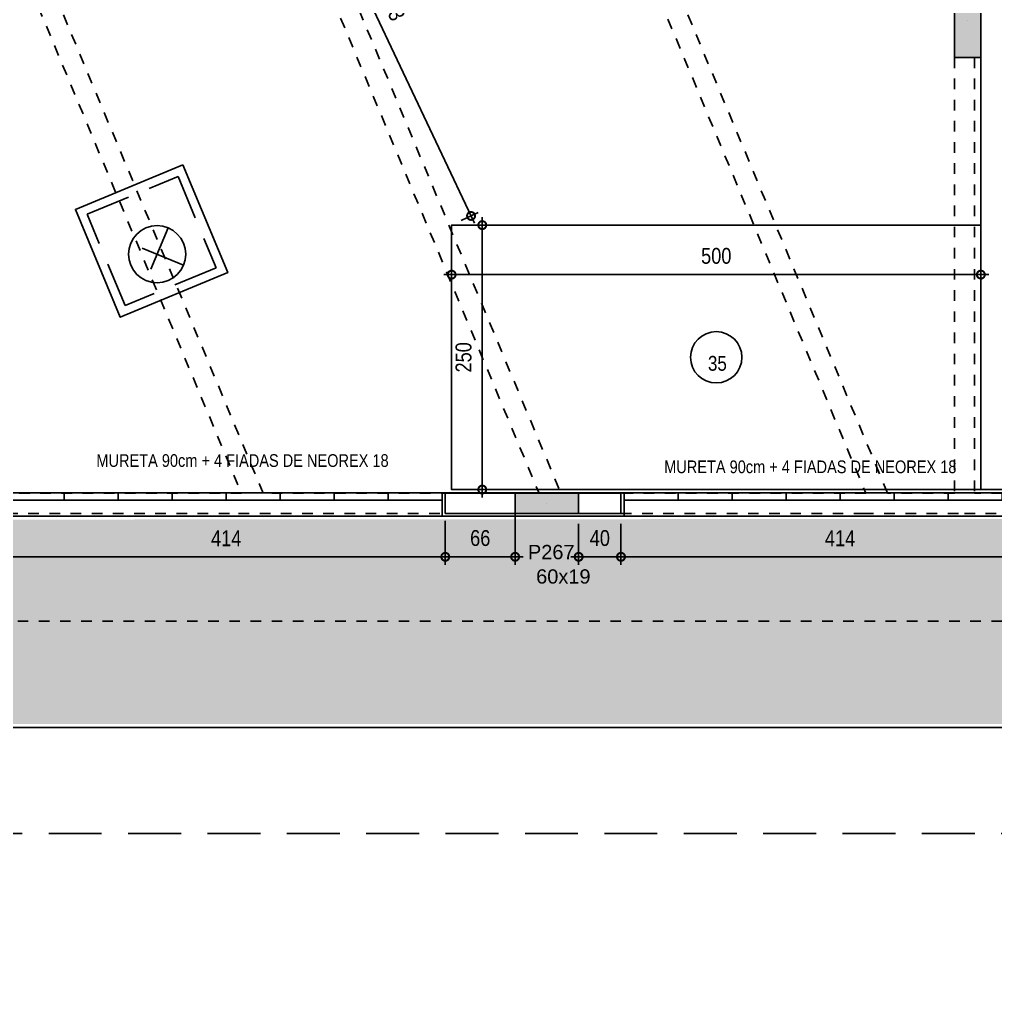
# Model space of a CAD drawing. Header units: metres. Extents: x -133 to 570, y -18 to 184.
# Drawn here: x -58.67 to -49.45, y -7.59 to 1.67 of the extents above; entities that cross this region are included whole.
import ezdxf
from ezdxf.enums import TextEntityAlignment as Align

# ---------------------------------------------------------------- set-up
doc = ezdxf.new("R2010")
doc.units = ezdxf.units.M
doc.header["$PDMODE"] = 1
for name, pattern in [('01-DUO-1ºPAVTO GERAL$0$01_GGP274BSSAAP-TERREOGERAL$0$01_GGP274BSSAAP-TERREOGERAL$0$01_GGP274BSSAAP-TERREOGERAL$0$DASHDOT', [1, 0.5, -0.25, 0, -0.25]), ('01-DUO-1ºPAVTO GERAL$0$01_GGP274BSSAAP-TERREOGERAL$0$01_GGP274BSSAAP-TERREOGERAL$0$01_GGP274BSSAAP-TERREOGERAL$0$DASHED', [0.75, 0.5, -0.25]), ('DASHEDX2', [1.5, 1, -0.5]), ('terreno + circ vert$0$DASHEDX2', [1.5, 1, -0.5])]:
    doc.linetypes.add(name, pattern=pattern)
for name, color, linetype in [('01-DUO-1ºPAVTO GERAL$0$01_GGP274BSSAAP-TERREOGERAL$0$01_GGP274BSSAAP-TERREOGERAL$0$01_GGP274BSSAAP-TERREOGERAL$0$GG-EX0210', 7, '01-DUO-1ºPAVTO GERAL$0$01_GGP274BSSAAP-TERREOGERAL$0$01_GGP274BSSAAP-TERREOGERAL$0$01_GGP274BSSAAP-TERREOGERAL$0$DASHDOT'), ('01-DUO-1ºPAVTO GERAL$0$01_GGP274BSSAAP-TERREOGERAL$0$01_GGP274BSSAAP-TERREOGERAL$0$01_GGP274BSSAAP-TERREOGERAL$0$GG-SA0001', 7, 'Continuous'), ('01-DUO-1ºPAVTO GERAL$0$01_GGP274BSSAAP-TERREOGERAL$0$01_GGP274BSSAAP-TERREOGERAL$0$01_GGP274BSSAAP-TERREOGERAL$0$GG-SA0003', 7, 'Continuous'), ('1', 232, 'DASHEDX2'), ('12', 232, 'Continuous'), ('242', 232, 'Continuous'), ('3', 2, 'Continuous'), ('9', 232, 'Continuous'), ('ARQ-ALV ACAB', 4, 'Continuous'), ('ARQ-ALV OSSO', 5, 'Continuous'), ('ARQ-AUX', 7, 'Continuous'), ('ARQ-AUX1', 1, 'Continuous'), ('ARQ-DIM EMBASAM', 2, 'Continuous'), ('ARQ-TXT EMBASAM', 2, 'Continuous'), ('ARQ-VG', 1, 'Continuous'), ('terreno + circ vert$0$ARQ-AUX2', 2, 'Continuous'), ('terreno + circ vert$0$ARQ-EST', 2, 'Continuous'), ('terreno + circ vert$0$ARQ-PRJ', 7, 'terreno + circ vert$0$DASHEDX2')]:
    doc.layers.add(name, color=color, linetype=linetype)
doc.styles.add('Adesa', font='ARIALN.TTF')
doc.styles.get("Standard").update_dxf_attribs({"font": 'arial.ttf'})
doc.dimstyles.new('ADESA 1-0075', dxfattribs={"dimtxt": 0.15, "dimasz": 0.15, "dimexe": 0.075, "dimexo": 0.1, "dimgap": 0.1, "dimtad": 1, "dimdec": 1, "dimlfac": 100, "dimzin": 12, "dimtxsty": 'Adesa', "dimblk": 'DOTSMALL', "dimcen": 1, "dimdle": 0.075, "dimclrd": 1, "dimclre": 1, "dimclrt": 256, "dimazin": 3, "dimtm": 1e-09, "dimtfac": 1, "dimtdec": 1, "dimtmove": 1, "dimatfit": 0, "dimldrblk": 'DOTSMALL', "dimfxl": 0.8, "dimtvp": 2, "dimtolj": 1, "dimtzin": 0, "dimarcsym": 0})

# ---------------------------------------------------------------- blocks, each defined once
blk = doc.blocks.new('terreno + circ vert')
at = {"layer": 'Defpoints'}
blk.add_lwpolyline([(45.0315, 1.1617, 0.011807), (45.0465, 1.811), (45.1211, 8.4606), (42.945, 9.4812), (35.5548, 12.9472), (27.5061, 16.8929), (22.1014, 19.5405), (15.0017, 23.0148), (8.3251, 26.282), (0.4895, 30.0914), (-5.8932, 33.2362), (-11.2422, 35.8718), (-77.2068, 8.3436), (-72.4625, -3.025), (39.7459, -3.025), (40.5292, -3.025, 0.392534)], format="xyb", close=True, dxfattribs=at)
at = {"layer": 'terreno + circ vert$0$ARQ-AUX2'}
blk.add_lwpolyline([(50.6534, 15.6421), (50.954, 7.4395), (50.9733, 6.3505), (49.7456, 5.0785), (48.4958, 5.0564), (48.5844, 0.0551), (49.8343, 0.0772), (51.1062, -1.1505), (51.1366, -2.868, -0.419088), (46.6423, -7.4477), (41.7571, -7.4531), (40.5424, -6.2398), (40.5424, -5.025), (-9.4576, -5.025), (-9.4576, -6.3993), (-12.8191, -4.225), (-35.3141, -4.225), (-38.7204, -6.3934), (-38.7204, -5.025), (-98.7204, -5.025)], format="xyb", dxfattribs=at)
at = {"layer": 'terreno + circ vert$0$ARQ-EST', "color": 102}
blk.add_lwpolyline([(45.0315, 1.1617, 0.011807), (45.0465, 1.811), (45.1211, 8.4606), (42.945, 9.4812), (35.5548, 12.9472), (27.5061, 16.8929), (22.1014, 19.5405), (15.0017, 23.0148), (8.3251, 26.282), (0.4895, 30.0914), (-5.8932, 33.2362), (-11.2422, 35.8718), (-77.2068, 8.3436), (-72.4625, -3.025), (39.7459, -3.025), (40.5291, -3.025, 0.392527), (45.0315, 1.1617)], format="xyb", dxfattribs=at)
at = {"layer": 'terreno + circ vert$0$ARQ-PRJ', "color": 1, "ltscale": 0.5}
blk.add_lwpolyline([(48.0419, 1.3908), (48.1056, 7.0609), (42.945, 9.4812), (35.5548, 12.9472), (27.5061, 16.8929), (22.1014, 19.5405), (15.0017, 23.0148), (8.3251, 26.282), (0.4895, 30.0914), (-5.8932, 33.2362), (-12.2759, 36.3811), (-18.9156, 39.6675), (-31.5995, 31.2229), (-104.3835, 0.8491), (-104.1403, -6.025), (40.5424, -6.025, 0.41093)], format="xyb", close=True, dxfattribs=at)
blk = doc.blocks.new('PL NEOREX 18')
at = {"layer": 'ARQ-AUX1'}
blk.add_lwpolyline([(0, 0), (0.51, 0), (0.51, -0.07), (0, -0.07)], close=True, dxfattribs=at)
blk = doc.blocks.new('_DotSmall')
at = {"color": 0, "linetype": 'ByBlock', "const_width": 0.5}
blk.add_lwpolyline([(-0.0625, 0, 1), (0.0625, 0, 1)], format="xyb", close=True, dxfattribs=at)
blk = doc.blocks.new('*D105')
at = {"layer": 'ARQ-DIM EMBASAM', "color": 1, "lineweight": -2, "transparency": 16777216}
for p, q in [((-52.9835, -3.1), (-52.9835, -3.4858)), ((-48.8435, -3.1), (-48.8435, -3.4858)), ((-53.0585, -3.4108), (-48.7685, -3.4108))]:
    blk.add_line(p, q, dxfattribs=at)
at = {"layer": 'Defpoints', "color": 0, "transparency": 16777216}
for p in [(-52.9835, -3, 0), (-48.8435, -3), (-48.8435, -3.4108)]:
    blk.add_point(p, dxfattribs=at)
at = {"layer": 'ARQ-DIM EMBASAM', "color": 1, "lineweight": -2, "transparency": 16777216, "xscale": 0.15, "yscale": 0.15, "zscale": 0.15, "rotation": 180}
blk.add_blockref('_DotSmall', (-52.9835, -3.4108), dxfattribs=at)
at = {"layer": 'ARQ-DIM EMBASAM', "color": 1, "lineweight": -2, "transparency": 16777216, "xscale": 0.15, "yscale": 0.15, "zscale": 0.15}
blk.add_blockref('_DotSmall', (-48.8435, -3.4108), dxfattribs=at)
at = {"layer": 'ARQ-DIM EMBASAM', "transparency": 16777216, "insert": (-50.9135, -3.2355), "char_height": 0.15, "attachment_point": 5, "style": 'Adesa'}
blk.add_mtext('\\A1;414', dxfattribs=at)
blk = doc.blocks.new('*D106')
at = {"layer": 'ARQ-DIM EMBASAM', "color": 1, "lineweight": -2, "transparency": 16777216}
for p, q in [((-58.7834, -3.1), (-58.7834, -3.4858)), ((-54.6434, -3.1), (-54.6434, -3.4858)), ((-58.8584, -3.4108), (-54.5684, -3.4108))]:
    blk.add_line(p, q, dxfattribs=at)
at = {"layer": 'Defpoints', "color": 0, "transparency": 16777216}
for p in [(-58.7834, -3), (-54.6434, -3), (-54.6434, -3.4108)]:
    blk.add_point(p, dxfattribs=at)
at = {"layer": 'ARQ-DIM EMBASAM', "color": 1, "lineweight": -2, "transparency": 16777216, "xscale": 0.15, "yscale": 0.15, "zscale": 0.15, "rotation": 180}
blk.add_blockref('_DotSmall', (-58.7834, -3.4108), dxfattribs=at)
at = {"layer": 'ARQ-DIM EMBASAM', "color": 1, "lineweight": -2, "transparency": 16777216, "xscale": 0.15, "yscale": 0.15, "zscale": 0.15}
blk.add_blockref('_DotSmall', (-54.6434, -3.4108), dxfattribs=at)
at = {"layer": 'ARQ-DIM EMBASAM', "transparency": 16777216, "insert": (-56.7134, -3.2355), "char_height": 0.15, "attachment_point": 5, "style": 'Adesa'}
blk.add_mtext('\\A1;414', dxfattribs=at)
blk = doc.blocks.new('*D93')
at = {"layer": 'ARQ-DIM EMBASAM', "color": 1, "lineweight": -2, "transparency": 16777216}
for p, q in [((-53.9834, -3.005), (-53.9834, -3.4858)), ((-54.6434, -3.07), (-54.6434, -3.4858)), ((-54.7184, -3.4108), (-53.9084, -3.4108))]:
    blk.add_line(p, q, dxfattribs=at)
at = {"layer": 'Defpoints', "color": 0, "transparency": 16777216}
for p in [(-53.9834, -2.905), (-54.6434, -2.97), (-53.9834, -3.4108)]:
    blk.add_point(p, dxfattribs=at)
at = {"layer": 'ARQ-DIM EMBASAM', "color": 1, "lineweight": -2, "transparency": 16777216, "xscale": 0.15, "yscale": 0.15, "zscale": 0.15, "rotation": 180}
blk.add_blockref('_DotSmall', (-54.6434, -3.4108), dxfattribs=at)
at = {"layer": 'ARQ-DIM EMBASAM', "color": 1, "lineweight": -2, "transparency": 16777216, "xscale": 0.15, "yscale": 0.15, "zscale": 0.15}
blk.add_blockref('_DotSmall', (-53.9834, -3.4108), dxfattribs=at)
at = {"layer": 'ARQ-DIM EMBASAM', "transparency": 16777216, "insert": (-54.3134, -3.2342), "char_height": 0.15, "attachment_point": 5, "style": 'Adesa'}
blk.add_mtext('\\A1;66', dxfattribs=at)
blk = doc.blocks.new('*D99')
at = {"layer": 'ARQ-DIM EMBASAM', "color": 1, "lineweight": -2, "transparency": 16777216}
for p, q in [((-53.3834, -3.1), (-53.3834, -3.4858)), ((-52.9835, -3.1), (-52.9835, -3.4858)), ((-52.9085, -3.4108), (-53.4584, -3.4108))]:
    blk.add_line(p, q, dxfattribs=at)
at = {"layer": 'Defpoints', "color": 0, "transparency": 16777216}
for p in [(-53.3834, -3), (-52.9835, -3), (-53.3834, -3.4108)]:
    blk.add_point(p, dxfattribs=at)
at = {"layer": 'ARQ-DIM EMBASAM', "color": 1, "lineweight": -2, "transparency": 16777216, "xscale": 0.15, "yscale": 0.15, "zscale": 0.15, "rotation": 180}
blk.add_blockref('_DotSmall', (-53.3834, -3.4108), dxfattribs=at)
at = {"layer": 'ARQ-DIM EMBASAM', "color": 1, "lineweight": -2, "transparency": 16777216, "xscale": 0.15, "yscale": 0.15, "zscale": 0.15}
blk.add_blockref('_DotSmall', (-52.9835, -3.4108), dxfattribs=at)
at = {"layer": 'ARQ-DIM EMBASAM', "transparency": 16777216, "insert": (-53.1834, -3.2342), "char_height": 0.15, "attachment_point": 5, "style": 'Adesa'}
blk.add_mtext('\\A1;40', dxfattribs=at)
blk = doc.blocks.new('vaga')
blk.add_lwpolyline([(5, 0), (5, -2.5), (0, -2.5), (0, 0)], close=True)
blk.add_circle((2.5, -1.25), 0.2426)
blk = doc.blocks.new('*D175')
at = {"layer": 'ARQ-DIM EMBASAM', "color": 1, "lineweight": -2, "transparency": 16777216}
for p, q in [((-54.4834, -0.275), (-54.219, -0.275)), ((-54.294, -0.2), (-54.294, -2.85)), ((-54.4834, -2.775), (-54.219, -2.775))]:
    blk.add_line(p, q, dxfattribs=at)
at = {"layer": 'Defpoints', "color": 0, "transparency": 16777216}
for p in [(-54.5834, -0.275), (-54.5834, -2.775), (-54.294, -2.775)]:
    blk.add_point(p, dxfattribs=at)
at = {"layer": 'ARQ-DIM EMBASAM', "color": 1, "lineweight": -2, "transparency": 16777216, "xscale": 0.15, "yscale": 0.15, "zscale": 0.15}
for p, rotation in [((-54.294, -0.275), 90), ((-54.294, -2.775), 270)]:
    blk.add_blockref('_DotSmall', p, dxfattribs=dict(at, rotation=rotation))
at = {"layer": 'ARQ-DIM EMBASAM', "transparency": 16777216, "insert": (-54.4706, -1.525), "char_height": 0.15, "attachment_point": 5, "rotation": 90, "style": 'Adesa'}
blk.add_mtext('\\A1;250', dxfattribs=at)
blk = doc.blocks.new('*D132')
at = {"layer": 'ARQ-DIM EMBASAM', "color": 1, "lineweight": -2, "transparency": 16777216}
for p, q in [((-54.5834, -0.375), (-54.5834, -0.8183)), ((-49.5834, -0.375), (-49.5834, -0.8183)), ((-49.5084, -0.7433), (-54.6584, -0.7433))]:
    blk.add_line(p, q, dxfattribs=at)
at = {"layer": 'Defpoints', "color": 0, "transparency": 16777216}
for p in [(-54.5834, -0.275), (-49.5834, -0.275), (-54.5834, -0.7433)]:
    blk.add_point(p, dxfattribs=at)
at = {"layer": 'ARQ-DIM EMBASAM', "color": 1, "lineweight": -2, "transparency": 16777216, "xscale": 0.15, "yscale": 0.15, "zscale": 0.15, "rotation": 180}
blk.add_blockref('_DotSmall', (-54.5834, -0.7433), dxfattribs=at)
at = {"layer": 'ARQ-DIM EMBASAM', "color": 1, "lineweight": -2, "transparency": 16777216, "xscale": 0.15, "yscale": 0.15, "zscale": 0.15}
blk.add_blockref('_DotSmall', (-49.5834, -0.7433), dxfattribs=at)
at = {"layer": 'ARQ-DIM EMBASAM', "transparency": 16777216, "insert": (-52.0834, -0.5667), "char_height": 0.15, "attachment_point": 5, "style": 'Adesa'}
blk.add_mtext('\\A1;500', dxfattribs=at)
blk = doc.blocks.new('*D163')
at = {"layer": 'ARQ-DIM EMBASAM', "color": 1, "lineweight": -2, "transparency": 16777216}
for p, q in [((-54.368, -0.2562), (-56.2414, 3.7084)), ((-56.3023, 3.5967), (-56.1416, 3.6726)), ((-54.493, -0.2323), (-54.3323, -0.1564))]:
    blk.add_line(p, q, dxfattribs=at)
at = {"layer": 'Defpoints', "color": 0, "transparency": 16777216}
for p in [(-56.2094, 3.6406), (-56.3927, 3.554, 0), (-54.5834, -0.275)]:
    blk.add_point(p, dxfattribs=at)
at = {"layer": 'ARQ-DIM EMBASAM', "color": 1, "lineweight": -2, "transparency": 16777216, "xscale": 0.15, "yscale": 0.15, "zscale": 0.15}
for p, rotation in [((-56.2094, 3.6406), 115.2920435032126), ((-54.4001, -0.1884), 295.2920435032125)]:
    blk.add_blockref('_DotSmall', p, dxfattribs=dict(at, rotation=rotation))
at = {"layer": 'ARQ-DIM EMBASAM', "transparency": 16777216, "insert": (-55.1451, 1.8015), "char_height": 0.15, "attachment_point": 5, "rotation": 295.29204, "style": 'Adesa'}
blk.add_mtext('\\A1;423', dxfattribs=at)
blk = doc.blocks.new('01-DUO-1ºPAVTO GERAL$0$01_GGP274BSSAAP-TERREOGERAL$0$01_GGP274BSSAAP-TERREOGERAL$0$01_GGP274BSSAAP-TERREOGERAL$0$PV-AGUAS PLUVIAIS 110')
at = {"layer": '01-DUO-1ºPAVTO GERAL$0$01_GGP274BSSAAP-TERREOGERAL$0$01_GGP274BSSAAP-TERREOGERAL$0$01_GGP274BSSAAP-TERREOGERAL$0$GG-EX0210'}
for p, q in [((-0.066, 0.226), (0.385, -0.226)), ((0.385, 0.226), (-0.066, -0.226))]:
    blk.add_line(p, q, dxfattribs=at)
at = {"layer": '01-DUO-1ºPAVTO GERAL$0$01_GGP274BSSAAP-TERREOGERAL$0$01_GGP274BSSAAP-TERREOGERAL$0$01_GGP274BSSAAP-TERREOGERAL$0$GG-SA0001', "linetype": '01-DUO-1ºPAVTO GERAL$0$01_GGP274BSSAAP-TERREOGERAL$0$01_GGP274BSSAAP-TERREOGERAL$0$01_GGP274BSSAAP-TERREOGERAL$0$DASHED'}
blk.add_lwpolyline([(-0.552, 0.55), (0.552, 0.55), (0.552, -0.55), (-0.552, -0.55)], close=True, dxfattribs=at)
at = {"layer": '01-DUO-1ºPAVTO GERAL$0$01_GGP274BSSAAP-TERREOGERAL$0$01_GGP274BSSAAP-TERREOGERAL$0$01_GGP274BSSAAP-TERREOGERAL$0$GG-SA0003'}
blk.add_lwpolyline([(-0.652, 0.65), (0.652, 0.65), (0.652, -0.65), (-0.652, -0.65)], close=True, dxfattribs=at)
blk.add_circle((0.16, 0), 0.319, dxfattribs=at)
blk = doc.blocks.new('A$Cee096e9b')
at = {"layer": '01-DUO-1ºPAVTO GERAL$0$01_GGP274BSSAAP-TERREOGERAL$0$01_GGP274BSSAAP-TERREOGERAL$0$01_GGP274BSSAAP-TERREOGERAL$0$GG-SA0001', "xscale": 0.8461538461538459, "yscale": 0.8461538461538459, "zscale": 0.8461538461538459, "rotation": 292.5600212547804}
blk.add_blockref('01-DUO-1ºPAVTO GERAL$0$01_GGP274BSSAAP-TERREOGERAL$0$01_GGP274BSSAAP-TERREOGERAL$0$01_GGP274BSSAAP-TERREOGERAL$0$PV-AGUAS PLUVIAIS 110', (-57.4181, -0.4252), dxfattribs=at)
blk = doc.blocks.new('EST-LO-024-2S2-R00')
at = {"layer": '3'}
h = blk.add_hatch(color=8, dxfattribs=at)
h.dxf.hatch_style = 1
h.paths.add_polyline_path([(-2992.81, -2270.23), (-3019.77, -2205.63), (-3034.54, -2211.79), (-3140.08, -1958.93), (-3125.31, -1952.77), (-3148.42, -1897.4), (-3180.72, -1910.88), (-3025.11, -2283.71)])
h.paths.add_polyline_path([(-3206.58, -1758.05), (-3258.58, -1633.46), (-3290.88, -1646.94), (-3238.88, -1771.53)])
h.paths.add_polyline_path([(-3349.04, -1507.59), (-3316.74, -1494.11), (-3339.85, -1438.74), (-3354.61, -1444.9), (-3459.38, -1193.89), (-3444.61, -1187.73), (-3471.57, -1123.13), (-3503.87, -1136.61)])
h.paths.add_polyline_path([(-306.68, -556.4), (-324.21, -563.71), (-113.53, -1068.51), (37.82, -1005.35), (30.5, -987.81), (-103.31, -1043.66)])
h.paths.add_polyline_path([(-359.28, -578.35), (-336.17, -633.72), (-321.37, -627.55), (-160.79, -1012.39), (-175.55, -1018.55), (-140.12, -1103.45), (-87.52, -1081.5), (-94.72, -1064.24), (-115.07, -1072.73), (-326.98, -564.88)])
h.paths.add_polyline_path([(395.88, -855.9), (368.92, -791.3), (354.16, -797.47), (193.54, -412.64), (208.31, -406.48), (185.2, -351.1), (-61.2, -453.94), (-28.08, -533.31), (-10.54, -525.99), (-36.35, -464.16), (160.22, -382.12), (356.26, -851.85), (159.7, -933.89), (133.12, -870.21), (115.59, -877.53), (142.16, -941.21), (123.71, -948.91), (131.03, -966.45)])
h.paths.add_polyline_path([(-627.35, 63.95), (-600.39, -0.65), (-585.63, 5.51), (-425.78, -377.47), (-440.54, -383.63), (-417.43, -439), (-385.14, -425.52), (-595.06, 77.43)])
h.paths.add_polyline_path([(-82.87, 291.2), (-592.29, 78.59), (-382.37, -424.37), (-364.84, -417.05), (-567.43, 68.37), (-107.85, 260.18), (-6.94, 18.4), (-242.27, -79.82), (-140.58, -323.45), (-69.99, -293.99), (-77.3, -276.45), (-130.37, -298.6), (-217.42, -90.04), (0.38, 0.86), (87.42, -207.7), (34.36, -229.85), (41.68, -247.38), (127.04, -211.75), (103.93, -156.38), (89.17, -162.55), (-70.68, 220.43), (-55.91, 226.6)])
h.paths.add_polyline_path([(2148.72, 313.46), (2171.83, 258.09), (2186.6, 264.25), (2292.14, 11.38), (2277.37, 5.22), (2304.33, -59.38), (2336.64, -45.9), (2181.03, 326.94)])
h.paths.add_polyline_path([(2122.87, 466.28), (2070.87, 590.86), (2038.57, 577.38), (2090.57, 452.8)])
h.paths.add_polyline_path([(1825.57, 1087.72), (1852.53, 1023.12), (1867.3, 1029.28), (1972.07, 778.26), (1957.3, 772.1), (1980.41, 716.73), (2012.71, 730.21), (1857.87, 1101.2)])
h.paths.add_polyline_path([(687.16, -2304.17), (747.16, -2304.17), (747.16, -2285.17), (687.16, -2285.17)])
h.paths.add_polyline_path([(172.15, -2304.17), (222.15, -2304.17), (222.15, -2285.17), (172.15, -2285.17)])
h.paths.add_polyline_path([(-362.85, -2304.17), (-302.85, -2304.17), (-302.85, -2285.17), (-362.85, -2285.17)])
h.paths.add_polyline_path([(-687.85, -2304.17), (-627.85, -2304.17), (-627.85, -2285.17), (-687.85, -2285.17)])
h.paths.add_polyline_path([(-3188.88, -1899.09), (-3198.51, -1876.02), (-3244.66, -1895.28), (-3235.03, -1918.35)])
h.paths.add_polyline_path([(-3615.32, -2304.17), (-3555.32, -2304.17), (-3555.32, -2279.17), (-3615.32, -2279.17)])
h.paths.add_polyline_path([(-3783.05, -1816.61), (-3792.68, -1793.53), (-3849.89, -1817.41), (-3840.26, -1840.49)])
h.paths.add_polyline_path([(-3945.07, -1347.79), (-3954.7, -1324.72), (-4000.85, -1343.97), (-3991.22, -1367.05)])
h.paths.add_polyline_path([(-4149.4, -2248.74), (-4126.29, -2304.11), (-4099.2, -2304.11), (-4126.32, -2239.11)])
h.paths.add_polyline_path([(-3030.25, -2279.17), (-3078.82, -2279.17), (-3078.82, -2304.17), (-3019.82, -2304.17)])
h.paths.add_polyline_path([(-4202.5, -1991.62), (-4212.13, -1968.55), (-4258.27, -1987.81), (-4248.64, -2010.88)])
h.paths.add_polyline_path([(-4393.13, -1534.75), (-4402.76, -1511.68), (-4448.9, -1530.93), (-4439.28, -1554)])
h.paths.add_polyline_path([(-3497.02, -1160.83), (-3506.64, -1137.76), (-3552.79, -1157.01), (-3543.16, -1180.09)])
h.paths.add_polyline_path([(-3306.34, -1617.69), (-3315.96, -1594.61), (-3362.11, -1613.87), (-3352.48, -1636.94)])
h.paths.add_polyline_path([(-1267.85, -2304.17), (-1207.85, -2304.17), (-1207.85, -2285.17), (-1267.85, -2285.17)])
h.paths.add_polyline_path([(-1847.85, -2304.17), (-1787.85, -2304.17), (-1787.85, -2285.17), (-1847.85, -2285.17)])
h.paths.add_polyline_path([(-2427.85, -2304.17), (-2367.85, -2304.17), (-2367.85, -2285.17), (-2427.85, -2285.17)])
h.paths.add_polyline_path([(-2506.47, -2067.25), (-2474.17, -2053.77), (-2512.69, -1961.48), (-2544.99, -1974.96)])
h.paths.add_polyline_path([(197.15, -1873.17), (222.15, -1873.17), (222.15, -1803.17), (197.15, -1803.17)])
h.paths.add_polyline_path([(-327.85, -1873.17), (-302.85, -1873.17), (-302.85, -1803.17), (-327.85, -1803.17)])
h.paths.add_polyline_path([(-852.85, -1873.17), (-827.85, -1873.17), (-827.85, -1803.17), (-852.85, -1803.17)])
h.paths.add_polyline_path([(722.15, -1851.17), (747.15, -1851.17), (747.15, -1781.17), (722.15, -1781.17)])
h.paths.add_polyline_path([(-2008.13, -1859.26), (-1971.22, -1843.85), (-2009.74, -1751.57), (-2046.65, -1766.97)])
h.paths.add_polyline_path([(-1509.8, -1651.27), (-1477.5, -1637.79), (-1516.01, -1545.5), (-1548.31, -1558.98)])
h.paths.add_polyline_path([(-2726.98, -1538.92), (-2694.68, -1525.43), (-2733.2, -1433.15), (-2765.5, -1446.63)])
h.paths.add_polyline_path([(722.15, -1393.17), (747.15, -1393.17), (747.15, -1323.17), (722.15, -1323.17)])
h.paths.add_polyline_path([(-1016.05, -1445.26), (-983.75, -1431.78), (-1022.27, -1339.5), (-1054.57, -1352.98)])
h.paths.add_polyline_path([(-2180.3, -1446.74), (-2143.39, -1431.34), (-2181.91, -1339.05), (-2218.82, -1354.46)])
h.paths.add_polyline_path([(-522.35, -1239.14), (-490.05, -1225.66), (-528.57, -1133.38), (-560.87, -1146.86)])
h.paths.add_polyline_path([(-1681.97, -1238.76), (-1649.67, -1225.28), (-1688.18, -1132.99), (-1720.48, -1146.47)])
h.paths.add_polyline_path([(-2276.98, -1215.11), (-2240.06, -1199.7), (-2278.58, -1107.42), (-2315.49, -1122.83)])
h.paths.add_polyline_path([(-1188.24, -1032.69), (-1155.94, -1019.21), (-1194.46, -926.93), (-1226.76, -940.41)])
h.paths.add_polyline_path([(-1778.64, -1007.12), (-1746.34, -993.64), (-1784.86, -901.36), (-1817.16, -914.84)])
h.paths.add_polyline_path([(-2946.72, -1012.43), (-2914.42, -998.95), (-2952.93, -906.66), (-2985.23, -920.15)])
h.paths.add_polyline_path([(348.99, -899.32), (404.36, -876.21), (397.04, -858.67), (341.67, -881.78)])
h.paths.add_polyline_path([(-694.52, -826.63), (-662.22, -813.15), (-700.74, -720.86), (-733.03, -734.35)])
h.paths.add_polyline_path([(769.35, -730.37), (801.65, -716.89), (792.02, -693.82), (759.72, -707.3)])
h.paths.add_polyline_path([(-1284.92, -801.06), (-1252.62, -787.58), (-1291.13, -695.29), (-1323.43, -708.77)])
h.paths.add_polyline_path([(-2448.38, -804.44), (-2411.46, -789.03), (-2449.98, -696.75), (-2486.89, -712.16)])
h.paths.add_polyline_path([(72.83, -775.09), (90.36, -767.77), (32.2, -628.42), (14.67, -635.74)], flags=17)
h.paths.add_polyline_path([(793.63, -689.9), (825.93, -676.42), (787.42, -584.13), (755.12, -597.61)])
h.paths.add_polyline_path([(-791.19, -595), (-758.89, -581.52), (-797.41, -489.23), (-829.71, -502.71)])
h.paths.add_polyline_path([(-1950.04, -596.45), (-1917.74, -582.97), (-1956.26, -490.69), (-1988.56, -504.17)])
h.paths.add_polyline_path([(1289.2, -483.06), (1326.12, -467.66), (1287.6, -375.37), (1250.69, -390.78)])
h.paths.add_polyline_path([(-1456.32, -390.39), (-1424.02, -376.91), (-1462.53, -284.62), (-1494.83, -298.11)])
h.paths.add_polyline_path([(1792.15, -273.15), (1824.45, -259.67), (1785.94, -167.38), (1753.64, -180.86)])
h.paths.add_polyline_path([(621.47, -277.38), (653.77, -263.9), (615.25, -171.62), (582.95, -185.1)])
h.paths.add_polyline_path([(-962.59, -184.33), (-930.29, -170.85), (-968.81, -78.56), (-1001.11, -92.04)])
h.paths.add_polyline_path([(1117.04, -70.55), (1153.95, -55.14), (1115.43, 37.14), (1078.52, 21.74)])
h.paths.add_polyline_path([(524.79, -45.75), (557.09, -32.27), (518.57, 60.02), (486.27, 46.54)])
h.paths.add_polyline_path([(1020.36, 161.09), (1057.27, 176.49), (1018.76, 268.78), (981.84, 253.37)])
h.paths.add_polyline_path([(1571.65, 255.18), (1603.95, 268.66), (1565.43, 360.95), (1533.13, 347.47)])
h.paths.add_polyline_path([(353.39, 364.92), (385.69, 378.4), (347.17, 470.68), (314.88, 457.2)])
h.paths.add_polyline_path([(848.96, 571.75), (885.87, 587.16), (847.36, 679.44), (810.44, 664.04)])
h.paths.add_polyline_path([(1351.91, 781.67), (1384.21, 795.15), (1345.7, 887.43), (1313.4, 873.95)])
h.paths.add_polyline_path([(-3822.04, -2163.35), (-3831.66, -2140.28), (-3877.81, -2159.54), (-3868.18, -2182.61)])
edge = h.paths.add_edge_path(flags=17)
edge.add_arc((-4437.25, -2293.72), 20, 0, 360)
edge = h.paths.add_edge_path(flags=17)
edge.add_arc((-4795.42, -2067.75), 20, 0, 360)
edge = h.paths.add_edge_path(flags=17)
edge.add_arc((-4570.7, -1973.96), 20, 0, 360)
edge = h.paths.add_edge_path()
edge.add_arc((-4697.23, -1670.8), 20, 0, 360)
edge = h.paths.add_edge_path(flags=17)
edge.add_arc((-4437.25, -2293.72), 20, 0, 360)
edge = h.paths.add_edge_path(flags=17)
edge.add_arc((-4795.42, -2067.75), 20, 0, 360)
edge = h.paths.add_edge_path(flags=17)
edge.add_arc((-4570.7, -1973.96), 20, 0, 360)
at = {"layer": '1'}
for p, q in [((-915.9, -2285.17), (-1229.24, -1534.21)), ((-1246.77, -1541.53), (-936.48, -2285.17)), ((-1492.26, -1643.95), (-1224.64, -2285.17)), ((-1509.8, -1651.27), (-1245.23, -2285.17)), ((-1505.9, -2285.17), (-1731.75, -1743.9)), ((-1749.28, -1751.22), (-1526.49, -2285.17)), ((-852.85, -1873.17), (-852.85, -2285.17)), ((-833.85, -1873.17), (-833.85, -2285.17)), ((-1526.49, -2285.17), (-1787.85, -2285.17)), ((-1267.85, -2285.17), (-1505.9, -2285.17)), ((-936.48, -2285.17), (-1207.85, -2285.17)), ((-852.85, -2285.17), (-915.9, -2285.17)), ((-687.85, -2285.17), (-833.85, -2285.17)), ((-2897.85, -2406.17), (747.16, -2406.17))]:
    blk.add_line(p, q, dxfattribs=at)
for points in [[(-1787.85, -2304.17), (-1529.14, -2304.17)], [(-1529.14, -2304.17), (-1267.85, -2304.17)], [(-1207.85, -2304.17), (-939.13, -2304.17)], [(-939.13, -2304.17), (-843.35, -2304.17)], [(-843.35, -2304.17), (-687.85, -2304.17)]]:
    blk.add_lwpolyline(points, dxfattribs=at)
at = {"layer": '242', "linetype": 'Continuous'}
for p, q in [((-840.35, -1838.37), (-840.35, -1838.37)), ((-1237.85, -2294.67), (-1237.85, -2294.67))]:
    blk.add_line(p, q, dxfattribs=at)
at = {"layer": '3'}
for p, q in [((-840.35, -1838.37), (-840.35, -1838.37)), ((-1237.85, -2294.67), (-1237.85, -2294.67))]:
    blk.add_line(p, q, dxfattribs=at)
for points in [[(-852.85, -1873.17), (-827.85, -1873.17), (-827.85, -1803.17), (-852.85, -1803.17), (-852.85, -1873.17)], [(-1267.85, -2304.17), (-1207.85, -2304.17), (-1207.85, -2285.17), (-1267.85, -2285.17), (-1267.85, -2304.17)]]:
    blk.add_lwpolyline(points, dxfattribs=at)
at = {"layer": '12'}
blk.add_text('60x19', height=13.5, dxfattribs=at).set_placement((-1248, -2370.51))
at = {"layer": '9'}
blk.add_text('P267', height=13.5, dxfattribs=at).set_placement((-1255.77, -2347.42))

msp = doc.modelspace()

# ---------------------------------------------------------------- hatches: boundary and pattern name
at = {"layer": 'ARQ-DIM EMBASAM'}
h = msp.add_hatch(dxfattribs=at)
h.set_pattern_fill('AR-HBONE', color=252, scale=0.002)
h.set_pattern_definition([(67.64892, (-51.5757, 20.02397), (-0.11066073, 0.26520687), [0.6096, -0.2032]), (157.64892, (-51.49843, 20.2119), (-0.11066073, 0.26520687), [0.6096, -0.2032])])
edge = h.paths.add_edge_path(flags=16)
edge.add_arc((-96.7346, -0.3536), 2, 0, 360)
edge = h.paths.add_edge_path()
edge.add_line((-38.1418, -5.9899), (-37.5855, -5.9899))
edge.add_arc((-38.0101, -6.6143), 0.7551, 55.78733, 84.7815)
edge.add_line((-37.9414, -5.8623), (-35.3141, -4.1899))
edge.add_line((-35.3141, -4.1899), (-12.8639, -4.1899))
edge.add_line((-12.8639, -4.1899), (-10.3082, -5.8168))
edge.add_arc((-8.749, -3.9324), 2.4458, 230.39473, 253.15872)
edge.add_line((-9.4576, -6.2733), (-9.4576, -4.9899))
edge.add_line((-9.4576, -4.9899), (40.5424, -4.9899))
edge.add_line((40.5424, -4.9899), (40.5424, -5.9899))
edge.add_arc((40.5437, 1.507), 7.4968, 269.99012, 359.15468)
edge.add_line((48.0397, 1.3964), (48.1056, 7.096))
edge.add_line((48.1056, 7.096), (45.1211, 8.4958))
edge.add_line((45.1211, 8.4958), (45.0397, 1.2462))
edge.add_arc((40.5055, 1.528), 4.543, 270.29857, 356.44314, ccw=False)
edge.add_line((40.5292, -3.0149), (32.8104, -3.0149))
edge.add_line((32.8104, -3.0149), (8.0404, -3.0147))
edge.add_line((8.0404, -3.0147), (8.0404, -3.0149))
edge.add_line((8.0404, -3.0149), (-82.5601, -3.0745))
edge.add_line((-82.5601, -3.0745), (-86.0599, 5.2892))
edge.add_line((-86.0599, 5.2892), (-76.3995, 9.3235))
edge.add_line((-76.3995, 9.3235), (-76.6514, 9.9398))
edge.add_line((-76.6514, 9.9398), (-70.2106, 12.6043))
edge.add_line((-70.2106, 12.6043), (-69.9663, 12.0298))
edge.add_line((-69.9663, 12.0298), (-68.4662, 12.6523))
edge.add_line((-68.4662, 12.6523), (-68.7154, 13.2504))
edge.add_line((-68.7154, 13.2504), (-62.1854, 15.922))
edge.add_line((-62.1854, 15.922), (-61.0563, 16.3737))
edge.add_line((-61.0563, 16.3737), (-53.5618, 19.5605))
edge.add_line((-53.5618, 19.5605), (-53.5496, 19.5356))
edge.add_line((-53.5496, 19.5356), (-48.0785, 21.8274))
edge.add_line((-48.0785, 21.8274), (-47.8665, 21.9154))
edge.add_line((-47.8665, 21.9154), (-37.5327, 26.1769))
edge.add_line((-37.5327, 26.1769), (-37.0787, 25.125))
edge.add_line((-37.0787, 25.125), (-29.4694, 28.3005))
edge.add_line((-29.4694, 28.3005), (-29.7986, 29.0894))
edge.add_line((-29.7986, 29.0894), (-29.6007, 29.1715))
edge.add_line((-29.6007, 29.1715), (-26.6253, 34.0629))
edge.add_line((-26.6253, 34.0629), (-26.7793, 34.4321))
edge.add_line((-26.7793, 34.4321), (-30.8207, 31.7791))
edge.add_arc((-38.1435, 39.4627), 10.6142, 286.88313, 313.62236, ccw=False)
edge.add_line((-35.0609, 29.306), (-34.7426, 28.358))
edge.add_line((-34.7426, 28.358), (-47.2604, 24.2804))
edge.add_line((-47.2604, 24.2804), (-58.0568, 19.6792))
edge.add_line((-58.0568, 19.6792), (-58.4254, 20.5609))
edge.add_line((-58.4254, 20.5609), (-63.2746, 18.5306))
edge.add_line((-63.2746, 18.5306), (-62.8903, 17.6178))
edge.add_line((-62.8903, 17.6178), (-86.886, 7.5243))
edge.add_line((-86.886, 7.5243), (-87.2549, 8.4245))
edge.add_line((-87.2549, 8.4245), (-102.2922, 2.0328))
edge.add_arc((-99.9828, -2.6526), 5.2236, 116.23771, 219.08829)
edge.add_arc((-100.3017, -2.5049), 5.0791, 222.65147, 271.88412)
edge.add_line((-100.1347, -7.5812), (-98.7204, -6.2822))
edge.add_line((-98.7204, -6.2822), (-98.7204, -4.9899))
edge.add_line((-98.7204, -4.9899), (-38.7204, -4.9899))
edge.add_line((-38.7204, -4.9899), (-38.7204, -6.3582))
edge.add_line((-38.7204, -6.3582), (-38.1418, -5.9899))

# ---------------------------------------------------------------- linework, layer by layer
at = {"layer": 'ARQ-ALV ACAB'}
for p, q in [((-54.6734, -3.025, 0), (-54.6734, -2.805, 0)), ((-52.9535, -3.025, 0), (-52.9535, -2.805, 0))]:
    msp.add_line(p, q, dxfattribs=at)
at = {"layer": 'ARQ-ALV ACAB', "elevation": 0}
for points in [[(-52.9535, -2.805), (-54.6734, -2.805)], [(-52.9535, -3.025), (-54.6734, -3.025)]]:
    msp.add_lwpolyline(points, dxfattribs=at)
at = {"layer": 'ARQ-ALV OSSO'}
for p, q in [((-54.6434, -3, 0), (-54.6434, -2.81, 0)), ((-52.9835, -3, 0), (-52.9835, -2.81, 0))]:
    msp.add_line(p, q, dxfattribs=at)
at = {"layer": 'ARQ-ALV OSSO', "elevation": 0}
for points in [[(-52.9835, -2.81), (-54.6434, -2.81)], [(-52.9835, -3), (-54.6434, -3)]]:
    msp.add_lwpolyline(points, dxfattribs=at)
at = {"layer": 'ARQ-AUX', "elevation": 0}
for points in [[(-58.7534, -3.025), (-54.6734, -3.025)], [(-52.9535, -3.025), (-48.8735, -3.025)]]:
    msp.add_lwpolyline(points, dxfattribs=at)

# ---------------------------------------------------------------- block references
for name, p in [('A$Cee096e9b', (0, 0)), ('PL NEOREX 18', (-58.7534, -2.805, 0)), ('PL NEOREX 18', (-58.2434, -2.805, 0)), ('PL NEOREX 18', (-57.7334, -2.805, 0)), ('PL NEOREX 18', (-57.2234, -2.805, 0)), ('PL NEOREX 18', (-56.7134, -2.805, 0)), ('PL NEOREX 18', (-56.2034, -2.805, 0)), ('PL NEOREX 18', (-55.6934, -2.805, 0)), ('PL NEOREX 18', (-55.1834, -2.805, 0)), ('PL NEOREX 18', (-52.9535, -2.805, 0)), ('PL NEOREX 18', (-52.4435, -2.805, 0)), ('PL NEOREX 18', (-51.9335, -2.805, 0)), ('PL NEOREX 18', (-51.4235, -2.805, 0)), ('PL NEOREX 18', (-50.9135, -2.805, 0)), ('PL NEOREX 18', (-50.4035, -2.805, 0)), ('PL NEOREX 18', (-49.8935, -2.805, 0))]:
    msp.add_blockref(name, p)
at = {"linetype": 'Continuous', "xscale": 0.01, "yscale": 0.01, "zscale": 0.01}
msp.add_blockref('EST-LO-024-2S2-R00', (-41.3049, 20.0411), dxfattribs=at)
at = {"layer": 'ARQ-ALV ACAB'}
for p in [(0, 0), (0, 0, 0)]:
    msp.add_blockref('terreno + circ vert', p, dxfattribs=at)
at = {"layer": 'ARQ-VG', "rotation": 270}
msp.add_blockref('vaga', (-47.0834, 2.225, 0), dxfattribs=at)
at = {"layer": 'ARQ-VG'}
msp.add_blockref('vaga', (-54.5834, -0.275, 0), dxfattribs=at)

# ---------------------------------------------------------------- texts
at = {"layer": 'ARQ-TXT EMBASAM', "style": 'Adesa'}
for p in [(-56.5593, -2.5607, -0.0353), (-51.1948, -2.62, -0.0353)]:
    msp.add_text('MURETA 90cm + 4 FIADAS DE NEOREX 18', height=0.12, dxfattribs=at).set_placement(p, align=Align.CENTER)
at = {"layer": 'ARQ-VG', "style": 'Adesa'}
msp.add_text('35', height=0.14, dxfattribs=at).set_placement((-52.0727, -1.582, 0), align=Align.MIDDLE_CENTER)

# ---------------------------------------------------------------- dimensions: what is measured, and where the dimension line sits
at = {"layer": 'ARQ-DIM EMBASAM'}
dim = msp.add_aligned_dim(p1=(-54.5834, -0.275, 0), p2=(-56.3927, 3.554), distance=-0.2028, dimstyle='ADESA 1-0075', override={"dimdec": 0}, dxfattribs=at)
dim.commit()
dim.dimension.update_dxf_attribs({"geometry": '*D163', "text_midpoint": (-55.1451, 1.8015, 0)})
for base, p1, p2, picture, middle in [((-54.5834, -0.7433, 0), (-49.5834, -0.275, 0), (-54.5834, -0.275, 0), '*D132', (-52.0834, -0.5667, 0)), ((-53.9834, -3.4108, 0), (-54.6434, -2.97, 0), (-53.9834, -2.905, 0), '*D93', (-54.3134, -3.2342, 0)), ((-54.6434, -3.4108, 0), (-58.7834, -3, 0), (-54.6434, -3, 0), '*D106', (-56.7134, -3.2355, 0)), ((-53.3834, -3.4108, 0), (-52.9835, -3, 0), (-53.3834, -3, 0), '*D99', (-53.1834, -3.2342, 0)), ((-48.8435, -3.4108, 0), (-52.9835, -3, 0), (-48.8435, -3, 0), '*D105', (-50.9135, -3.2355, 0))]:
    dim = msp.add_linear_dim(base=base, p1=p1, p2=p2, dimstyle='ADESA 1-0075', dxfattribs=at)
    dim.commit()
    dim.dimension.update_dxf_attribs({"geometry": picture, "text_midpoint": middle})
dim = msp.add_linear_dim(base=(-54.294, -2.775, 0), p1=(-54.5834, -0.275, 0), p2=(-54.5834, -2.775, 0), angle=90, dimstyle='ADESA 1-0075', dxfattribs=at)
dim.commit()
dim.dimension.update_dxf_attribs({"geometry": '*D175', "text_midpoint": (-54.4706, -1.525, 0)})

doc.saveas('drawing.dxf')
